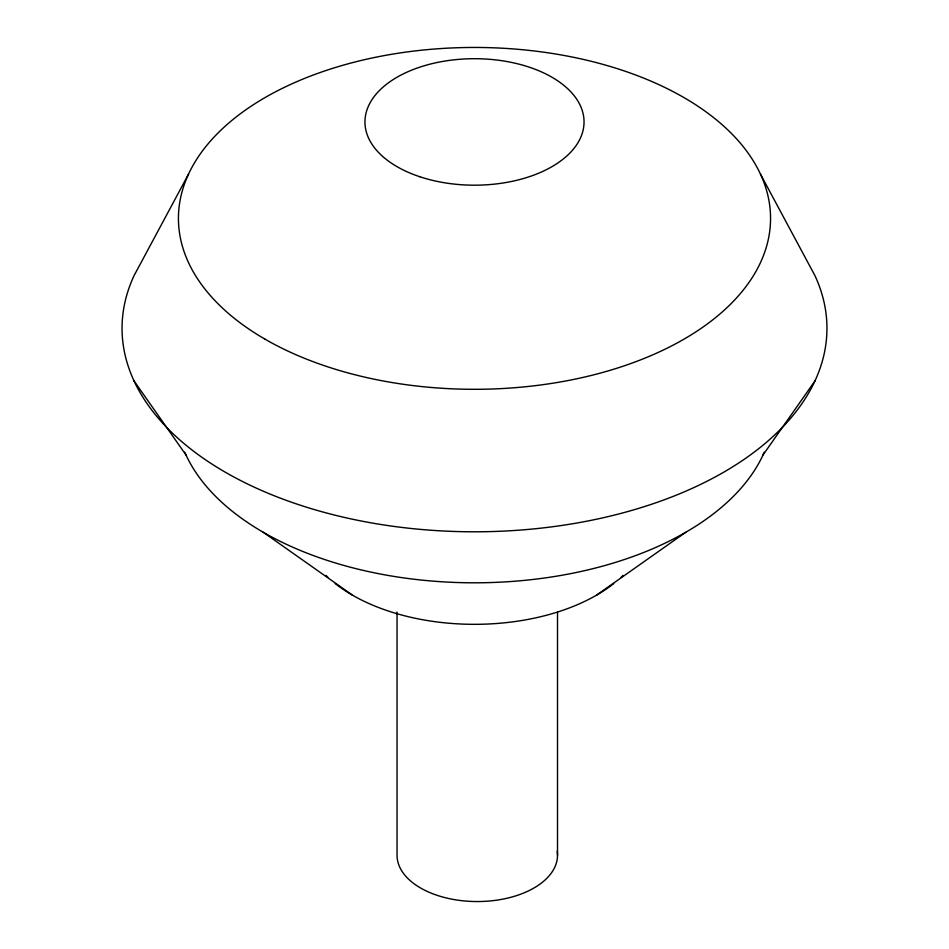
<?xml version="1.0" encoding="UTF-8"?>
<svg xmlns="http://www.w3.org/2000/svg" width="949" height="949" viewBox="0 0 949 949"><rect width="100%" height="100%" fill="white"/><g stroke="black" fill="none" stroke-linecap="round" stroke-linejoin="round"><path stroke-width="1.42" d="M188.531 174.142L134.058 275.637A352.447 203.489 0 0 0 474.5 531.796A352.447 203.489 0 0 0 814.942 275.637L760.469 174.142M763.008 454.998L814.942 380.976M596.589 595.118L685.7 532.294M263.3 532.294L352.411 595.118M134.058 380.976L185.992 454.998M557.514 612.058L557.514 855.227M397.038 612.058L397.038 855.227A80.238 46.323 0 0 0 480.763 901.503A80.238 46.323 0 0 0 557.205 851.194M623.078 575.402A172.647 99.681 0 0 1 621.144 577.253M613.742 583.576A172.647 99.681 0 0 1 335.258 583.576M327.856 577.253A172.647 99.681 0 0 1 325.922 575.402M764.265 452.199A298.686 172.445 0 0 1 474.5 582.805A298.686 172.445 0 0 1 184.735 452.199M265.151 339.244A296.064 170.927 0 0 0 760.469 262.612A296.064 170.927 0 0 0 397.88 53.274A296.064 170.927 0 0 0 265.151 339.244M419.731 176.716A109.538 63.239 0 0 0 584.038 121.947A109.538 63.239 0 0 0 419.731 67.177A109.538 63.239 0 0 0 419.731 176.716"/></g></svg>
